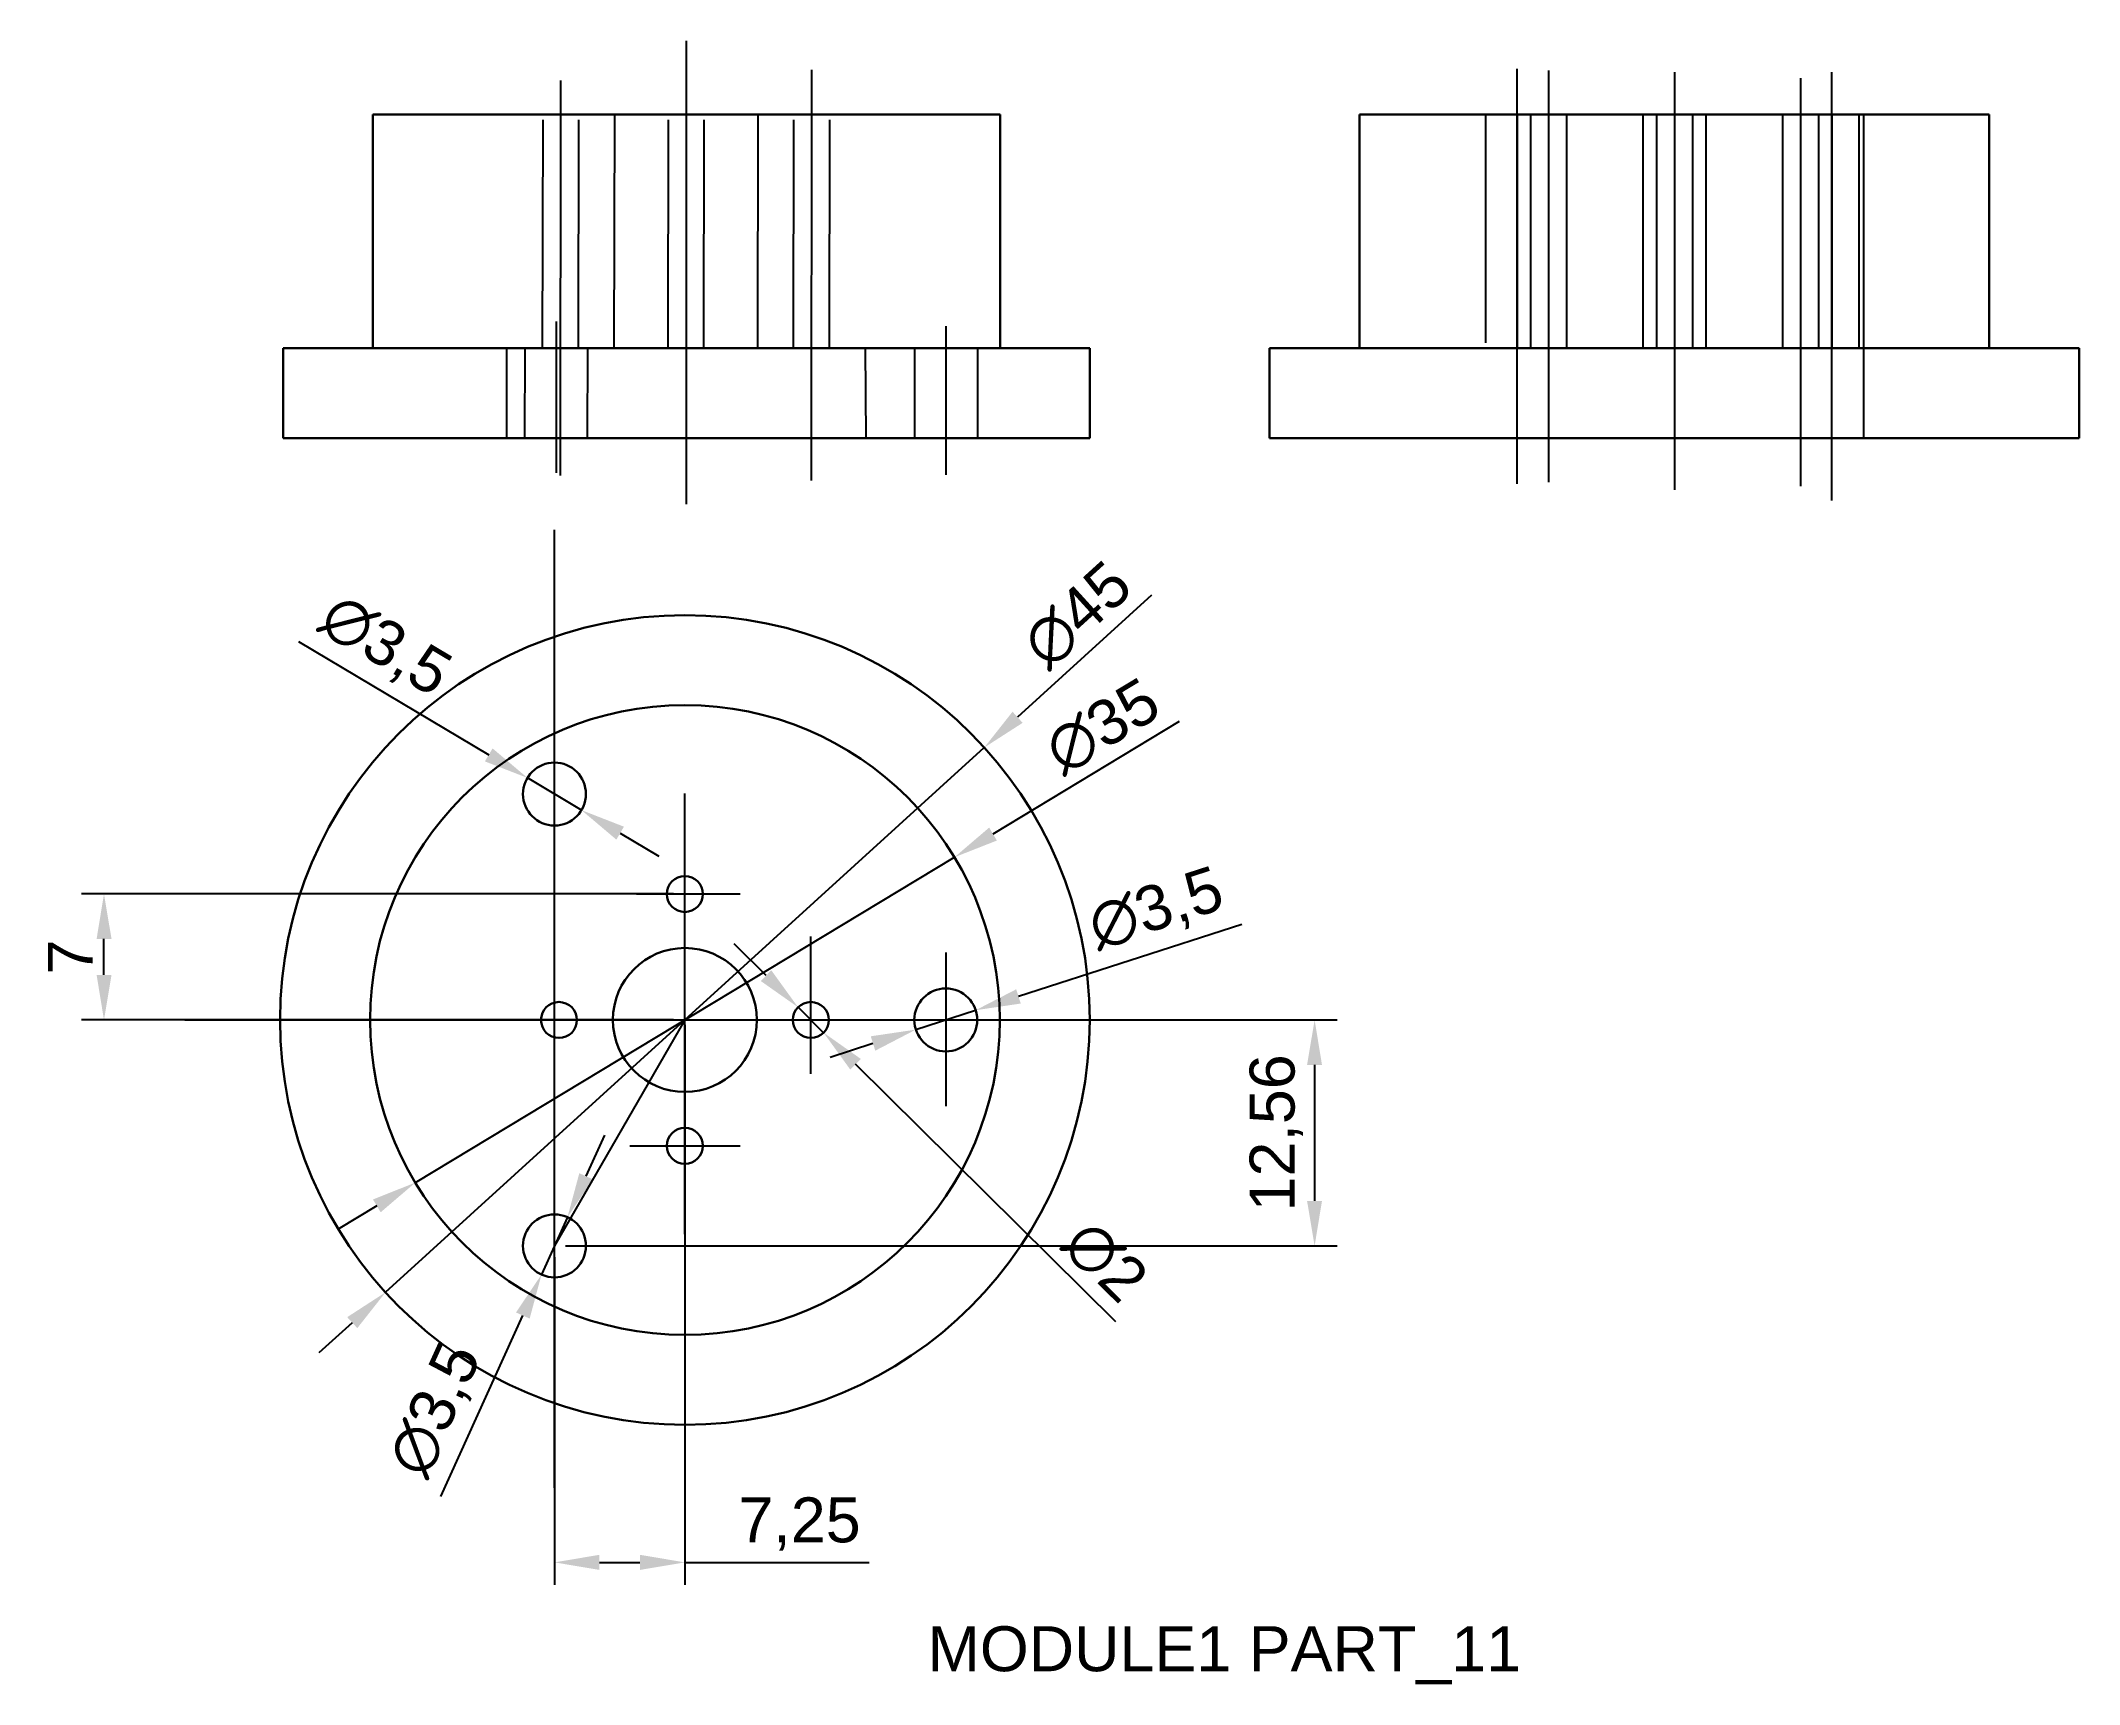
# Model space of a CAD drawing. Header units: millimetres. Extents: x 2871 to 2984, y 1732 to 1823.
import ezdxf

# ---------------------------------------------------------------- set-up
doc = ezdxf.new("R2010")
doc.units = ezdxf.units.MM
doc.linetypes.add('CENTER', pattern=[50.8, 31.75, -6.35, 6.35, -6.35])
doc.linetypes.add('DASHED', pattern=[19.05, 12.7, -6.35])
doc.styles.get("Standard").update_dxf_attribs({"font": 'arial.ttf'})
doc.dimstyles.new('ISO-25', dxfattribs={"dimtxt": 2.5, "dimasz": 2.5, "dimexe": 1.25, "dimexo": 0.625, "dimtad": 1, "dimtxsty": 'Standard', "dimcen": 2.5, "dimadec": 0, "dimazin": 0, "dimtfac": 1, "dimtmove": 0, "dimatfit": 3, "dimfxl": 1, "dimarcsym": 0})

# ---------------------------------------------------------------- blocks, each defined once
blk = doc.blocks.new('*D2')
at = {"color": 0, "lineweight": -2, "transparency": 16777216}
for p, q in [((2932.58, 1792.32), (2925.13, 1785.54)), ((2890, 1753.58), (2923.28, 1783.86)), ((2888.15, 1751.89), (2886.3, 1750.21))]:
    blk.add_line(p, q, dxfattribs=at)
at = {"color": 0, "transparency": 16777216}
for points in [[(2924.85, 1785.85), (2925.41, 1785.23), (2923.28, 1783.86)], [(2887.87, 1752.2), (2888.43, 1751.59), (2890, 1753.58)]]:
    blk.add_solid(points, dxfattribs=at)
at = {"layer": 'Defpoints', "color": 0, "transparency": 16777216}
for p in [(2923.28, 1783.86, 5), (2890, 1753.58, 5)]:
    blk.add_point(p, dxfattribs=at)
at = {"color": 0, "transparency": 16777216, "insert": (2928.45, 1791.23), "char_height": 2.5, "attachment_point": 5, "rotation": 42.2934}
blk.add_mtext('∅45', dxfattribs=at)
blk = doc.blocks.new('*D3')
at = {"color": 0, "lineweight": -2, "transparency": 16777216}
for p, q in [((2934.11, 1785.3), (2923.76, 1779.05)), ((2891.66, 1759.68), (2921.62, 1777.76)), ((2889.52, 1758.38), (2887.37, 1757.09))]:
    blk.add_line(p, q, dxfattribs=at)
at = {"color": 0, "transparency": 16777216}
for points in [[(2923.55, 1779.41), (2923.98, 1778.69), (2921.62, 1777.76)], [(2889.3, 1758.74), (2889.73, 1758.03), (2891.66, 1759.68)]]:
    blk.add_solid(points, dxfattribs=at)
at = {"layer": 'Defpoints', "color": 0, "transparency": 16777216}
for p in [(2921.62, 1777.76, 5), (2891.66, 1759.68, 5)]:
    blk.add_point(p, dxfattribs=at)
at = {"color": 0, "transparency": 16777216, "insert": (2929.85, 1785.03), "char_height": 2.5, "attachment_point": 5, "rotation": 31.1103}
blk.add_mtext('∅35', dxfattribs=at)
blk = doc.blocks.new('*D4')
at = {"color": 0, "lineweight": -2, "transparency": 16777216}
for p, q in [((2885.16, 1789.75), (2895.74, 1783.45)), ((2900.89, 1780.38), (2897.89, 1782.17)), ((2903.04, 1779.1), (2905.19, 1777.82))]:
    blk.add_line(p, q, dxfattribs=at)
at = {"color": 0, "transparency": 16777216}
for points in [[(2895.95, 1783.81), (2895.52, 1783.09), (2897.89, 1782.17)], [(2903.25, 1779.46), (2902.83, 1778.74), (2900.89, 1780.38)]]:
    blk.add_solid(points, dxfattribs=at)
at = {"layer": 'Defpoints', "color": 0, "transparency": 16777216}
for p in [(2897.89, 1782.17, 5), (2900.89, 1780.38, 5)]:
    blk.add_point(p, dxfattribs=at)
at = {"color": 0, "transparency": 16777216, "insert": (2889.94, 1789.43), "char_height": 2.5, "attachment_point": 5, "rotation": 329.2071}
blk.add_mtext('∅3,5', dxfattribs=at)
blk = doc.blocks.new('*D5')
at = {"color": 0, "lineweight": -2, "transparency": 16777216}
for p, q in [((2901.15, 1760.03), (2902.18, 1762.31)), ((2900.11, 1757.75), (2898.67, 1754.57)), ((2893.07, 1742.24), (2897.63, 1752.29))]:
    blk.add_line(p, q, dxfattribs=at)
at = {"color": 0, "transparency": 16777216}
for points in [[(2900.77, 1760.2), (2901.52, 1759.86), (2900.11, 1757.75)], [(2897.25, 1752.46), (2898.01, 1752.12), (2898.67, 1754.57)]]:
    blk.add_solid(points, dxfattribs=at)
at = {"layer": 'Defpoints', "color": 0, "transparency": 16777216}
for p in [(2900.11, 1757.75, 5), (2898.67, 1754.57, 5)]:
    blk.add_point(p, dxfattribs=at)
at = {"color": 0, "transparency": 16777216, "insert": (2892.86, 1747.02), "char_height": 2.5, "attachment_point": 5, "rotation": 65.5852}
blk.add_mtext('∅3,5', dxfattribs=at)
blk = doc.blocks.new('*D6')
at = {"color": 0, "lineweight": -2, "transparency": 16777216}
for p, q in [((2937.59, 1774.03), (2925.18, 1770.02)), ((2919.47, 1768.18), (2922.8, 1769.26)), ((2917.09, 1767.41), (2914.72, 1766.64))]:
    blk.add_line(p, q, dxfattribs=at)
at = {"color": 0, "transparency": 16777216}
for points in [[(2925.05, 1770.42), (2925.31, 1769.63), (2922.8, 1769.26)], [(2916.97, 1767.81), (2917.22, 1767.01), (2919.47, 1768.18)]]:
    blk.add_solid(points, dxfattribs=at)
at = {"layer": 'Defpoints', "color": 0, "transparency": 16777216}
for p in [(2922.8, 1769.26, 5), (2919.47, 1768.18, 5)]:
    blk.add_point(p, dxfattribs=at)
at = {"color": 0, "transparency": 16777216, "insert": (2932.86, 1774.78), "char_height": 2.5, "attachment_point": 5, "rotation": 17.899}
blk.add_mtext('∅3,5', dxfattribs=at)
blk = doc.blocks.new('*D7')
at = {"color": 0, "lineweight": -2, "transparency": 16777216}
for p, q in [((2911.15, 1771.18), (2909.37, 1772.94)), ((2912.93, 1769.42), (2914.35, 1768.01)), ((2930.6, 1751.93), (2916.13, 1766.26))]:
    blk.add_line(p, q, dxfattribs=at)
at = {"color": 0, "transparency": 16777216}
for points in [[(2911.44, 1771.48), (2910.86, 1770.88), (2912.93, 1769.42)], [(2916.42, 1766.55), (2915.83, 1765.96), (2914.35, 1768.01)]]:
    blk.add_solid(points, dxfattribs=at)
at = {"layer": 'Defpoints', "color": 0, "transparency": 16777216}
for p in [(2912.93, 1769.42, 5), (2914.35, 1768.01, 5)]:
    blk.add_point(p, dxfattribs=at)
at = {"color": 0, "transparency": 16777216, "insert": (2930, 1755.3), "char_height": 2.5, "attachment_point": 5, "rotation": 315.2941}
blk.add_mtext('∅2', dxfattribs=at)
blk = doc.blocks.new('*D11')
at = {"color": 0, "lineweight": -2, "transparency": 16777216}
for p, q in [((2906.01, 1775.72), (2873.1, 1775.72)), ((2874.35, 1771.22), (2874.35, 1773.22)), ((2906.01, 1768.72), (2873.1, 1768.72))]:
    blk.add_line(p, q, dxfattribs=at)
at = {"color": 0, "transparency": 16777216}
for points in [[(2873.94, 1773.22), (2874.77, 1773.22), (2874.35, 1775.72)], [(2873.94, 1771.22), (2874.77, 1771.22), (2874.35, 1768.72)]]:
    blk.add_solid(points, dxfattribs=at)
at = {"layer": 'Defpoints', "color": 0, "transparency": 16777216}
for p in [(2874.35, 1775.72), (2906.64, 1775.72, 5), (2906.64, 1768.72, 5)]:
    blk.add_point(p, dxfattribs=at)
at = {"color": 0, "transparency": 16777216, "insert": (2872.48, 1772.22), "char_height": 2.5, "attachment_point": 5, "rotation": 90}
blk.add_mtext('7', dxfattribs=at)
blk = doc.blocks.new('*D12')
at = {"color": 0, "lineweight": -2, "transparency": 16777216}
for p, q in [((2907.26, 1768.72), (2942.89, 1768.72)), ((2941.64, 1766.22), (2941.64, 1758.66)), ((2900.01, 1756.16), (2942.89, 1756.16))]:
    blk.add_line(p, q, dxfattribs=at)
at = {"color": 0, "transparency": 16777216}
for points in [[(2941.22, 1766.22), (2942.05, 1766.22), (2941.64, 1768.72)], [(2941.22, 1758.66), (2942.05, 1758.66), (2941.64, 1756.16)]]:
    blk.add_solid(points, dxfattribs=at)
at = {"layer": 'Defpoints', "color": 0, "transparency": 16777216}
for p in [(2906.64, 1768.72), (2899.39, 1756.16), (2941.64, 1756.16)]:
    blk.add_point(p, dxfattribs=at)
at = {"color": 0, "transparency": 16777216, "insert": (2939.51, 1762.44), "char_height": 2.5, "attachment_point": 5, "rotation": 90}
blk.add_mtext('12,56', dxfattribs=at)
blk = doc.blocks.new('*D13')
at = {"color": 0, "lineweight": -2, "transparency": 16777216}
for p, q in [((2906.64, 1768.44), (2906.64, 1737.32)), ((2899.39, 1755.53), (2899.39, 1737.32)), ((2901.89, 1738.57), (2904.14, 1738.57)), ((2906.64, 1738.57), (2916.88, 1738.57))]:
    blk.add_line(p, q, dxfattribs=at)
at = {"color": 0, "transparency": 16777216}
for points in [[(2901.89, 1738.99), (2901.89, 1738.15), (2899.39, 1738.57)], [(2904.14, 1738.99), (2904.14, 1738.15), (2906.64, 1738.57)]]:
    blk.add_solid(points, dxfattribs=at)
at = {"layer": 'Defpoints', "color": 0, "transparency": 16777216}
for p in [(2906.64, 1769.06, 5), (2899.39, 1756.16), (2906.64, 1738.57)]:
    blk.add_point(p, dxfattribs=at)
at = {"color": 0, "transparency": 16777216, "insert": (2913.01, 1740.7), "char_height": 2.5, "attachment_point": 5}
blk.add_mtext('7,25', dxfattribs=at)

msp = doc.modelspace()

# ---------------------------------------------------------------- linework, layer by layer
at = {"linetype": 'CENTER', "ltscale": 5}
msp.add_line((2906.723, 1797.383, 3.626), (2906.723, 1823.141, 3.626), dxfattribs=at)
for p, q in [((2899.721, 1798.98, 3.664), (2899.749, 1820.938, 3.199)), ((2913.682, 1798.708, 4.298), (2913.697, 1821.526, 4.054)), ((2952.889, 1798.523, 5), (2952.889, 1821.573, 5)), ((2954.639, 1821.488, 5), (2954.639, 1798.608, 5)), ((2961.639, 1821.402, 5), (2961.639, 1798.183, 5)), ((2968.639, 1821.062, 5), (2968.639, 1798.383, 5)), ((2970.389, 1797.587, 5), (2970.389, 1821.402, 5)), ((2952.889, 1819.049, 5), (2952.889, 1806.049, 5)), ((2953.639, 1819.049, 5), (2953.639, 1806.049, 5)), ((2954.639, 1819.049, 5), (2954.639, 1806.049, 5)), ((2954.639, 1819.049, 5), (2954.639, 1806.049, 5)), ((2955.639, 1819.049, 5), (2955.639, 1806.049, 5)), ((2959.889, 1819.049, 5), (2959.889, 1806.049, 5)), ((2960.639, 1819.049, 5), (2960.639, 1806.049, 5)), ((2961.639, 1819.049, 5), (2961.639, 1806.049, 5)), ((2962.639, 1819.049, 5), (2962.639, 1806.049, 5)), ((2963.389, 1819.049, 5), (2963.389, 1806.049, 5)), ((2967.639, 1819.049, 5), (2967.639, 1806.049, 5)), ((2968.639, 1819.049, 5), (2968.639, 1806.049, 5)), ((2968.639, 1819.049, 5), (2968.639, 1806.049, 5)), ((2969.639, 1819.049, 5), (2969.639, 1806.049, 5)), ((2970.389, 1819.049, 5), (2970.389, 1806.049, 5)), ((2971.889, 1819.049, 5), (2971.889, 1806.049, 5)), ((2972.139, 1819.049, 5), (2972.139, 1801.049, 5)), ((2916.686, 1806.049, 4.237), (2896.723, 1806.049, 3.013)), ((2899.389, 1742.712, 5), (2899.389, 1795.961, 5)), ((2906.639, 1756.82, 5), (2906.639, 1781.301, 5)), ((2909.719, 1775.717, 5), (2903.95, 1775.717, 5)), ((2913.639, 1765.729, 5), (2913.639, 1773.365, 5)), ((2921.139, 1772.467, 5), (2921.139, 1763.932, 5)), ((2878.849, 1768.717, 5), (2932.496, 1768.717, 5)), ((2906.639, 1768.717), (2899.389, 1756.16)), ((2903.575, 1761.717, 5), (2909.719, 1761.717, 5))]:
    msp.add_line(p, q)
at = {"lineweight": 30}
for p, q in [((2889.288, 1806.049, 2.558), (2889.288, 1819.049, 2.558)), ((2924.157, 1819.049, 4.695), (2889.288, 1819.049, 2.558)), ((2924.157, 1806.049, 4.695), (2924.157, 1819.049, 4.695)), ((2944.139, 1806.049, 5), (2944.139, 1819.049, 5)), ((2979.139, 1819.049, 5), (2944.139, 1819.049, 5)), ((2979.139, 1806.049, 5), (2979.139, 1819.049, 5)), ((2884.308, 1801.049, 2.253), (2884.308, 1806.049, 2.253)), ((2929.139, 1806.049, 5), (2884.308, 1806.049, 2.253)), ((2929.139, 1801.049, 5), (2929.139, 1806.049, 5)), ((2939.139, 1806.049, 5), (2939.139, 1801.049, 5)), ((2984.139, 1806.049, 5), (2939.139, 1806.049, 5)), ((2939.139, 1806.049, 5), (2944.139, 1806.049, 5)), ((2984.139, 1806.049, 5), (2979.139, 1806.049, 5)), ((2984.139, 1801.049, 5), (2984.139, 1806.049, 5)), ((2884.308, 1801.049, 2.253), (2929.139, 1801.049, 5)), ((2906.723, 1801.049, 3.626), (2916.723, 1801.049, 3.626)), ((2939.139, 1801.049, 5), (2984.139, 1801.049, 5))]:
    msp.add_line(p, q, dxfattribs=at)
at = {"linetype": 'DASHED'}
for p, q in [((2898.723, 1806.049, 3.619), (2898.753, 1819.049, 3.138)), ((2900.718, 1806.049, 3.709), (2900.745, 1819.049, 3.26)), ((2905.7, 1806.049, 3.996), (2905.727, 1819.049, 3.565)), ((2907.695, 1806.049, 4.081), (2907.719, 1819.049, 3.687)), ((2912.684, 1806.049, 4.253), (2912.7, 1819.049, 3.993)), ((2914.679, 1806.049, 4.343), (2914.693, 1819.049, 4.115)), ((2951.139, 1819.049, 5), (2951.139, 1801.049, 5)), ((2896.723, 1806.049, 3.013), (2896.723, 1801.049, 3.013)), ((2897.733, 1801.049, 3.465), (2897.757, 1806.049, 3.077)), ((2901.222, 1801.049, 3.635), (2901.243, 1806.049, 3.29)), ((2916.723, 1801.049, 3.626), (2916.686, 1806.049, 4.237)), ((2919.42, 1801.049, 4.484), (2919.425, 1806.049, 4.405)), ((2922.912, 1801.049, 4.618), (2922.912, 1806.049, 4.618))]:
    msp.add_line(p, q, dxfattribs=at)
at = {"linetype": 'DASHED', "ltscale": 5}
for p, q in [((2902.712, 1806.049, 3.8), (2902.738, 1819.049, 3.382)), ((2910.69, 1806.049, 4.162), (2910.708, 1819.049, 3.87))]:
    msp.add_line(p, q, dxfattribs=at)
at = {"linetype": 'CENTER', "ltscale": 0.9}
for p, q in [((2899.5, 1799.129, 3.184), (2899.5, 1807.537, 3.184)), ((2921.167, 1799.01, 4.542), (2921.169, 1807.274, 4.512))]:
    msp.add_line(p, q, dxfattribs=at)
at = {"ltscale": 5}
msp.add_line((2902.639, 1768.717, 5), (2902.639, 1768.733, 4.999), dxfattribs=at)
at = {"lineweight": 30}
for centre, radius in [((2906.639, 1768.717, 5), 22.5), ((2906.639, 1768.717, 5), 17.5), ((2899.389, 1781.275, 5), 1.75), ((2906.639, 1775.717, 5), 1), ((2906.639, 1768.717, 5), 4), ((2921.139, 1768.717, 5), 1.75), ((2899.639, 1768.717, 5), 1), ((2913.639, 1768.717, 5), 1), ((2906.639, 1761.717, 5), 1), ((2899.389, 1756.16, 5), 1.75)]:
    msp.add_circle(centre, radius, dxfattribs=at)

# ---------------------------------------------------------------- texts
at = {"linetype": 'DASHED', "insert": (2920.125, 1735.019), "char_height": 2.5, "attachment_point": 1}
msp.add_mtext_dynamic_manual_height_columns('MODULE1 PART_11', width=40.21784, gutter_width=12.5, heights=[0], dxfattribs=at)

# ---------------------------------------------------------------- dimensions: what is measured, and where the dimension line sits
for p1, p2, picture, middle in [((2889.995, 1753.576, 5), (2923.282, 1783.858, 5), '*D2', (2928.454, 1791.228)), ((2900.112, 1757.753, 5), (2898.665, 1754.566, 5), '*D5', (2892.859, 1747.021))]:
    dim = msp.add_diameter_dim_2p(p1=p1, p2=p2, dimstyle='ISO-25')
    dim.commit()
    dim.dimension.update_dxf_attribs({"geometry": picture, "text_midpoint": middle})
for p1, p2, picture, middle in [((2900.892, 1780.379, 5), (2897.885, 1782.171, 5), '*D4', (2888.831, 1787.566)), ((2891.656, 1759.675, 5), (2921.622, 1777.759, 5), '*D3', (2930.872, 1783.341)), ((2919.473, 1768.179, 5), (2922.804, 1769.255, 5), '*D6', (2933.529, 1772.719)), ((2912.928, 1769.421, 5), (2914.349, 1768.014, 5), '*D7', (2928.611, 1753.898))]:
    dim = msp.add_diameter_dim_2p(p1=p1, p2=p2, dimstyle='ISO-25')
    dim.commit()
    dim.dimension.update_dxf_attribs({"geometry": picture, "text_midpoint": middle, "dimtype": 163})
for base, p1, p2, picture, middle in [((2874.352, 1775.717), (2906.639, 1768.717, 5), (2906.639, 1775.717, 5), '*D11', (2872.477, 1772.217)), ((2941.637, 1756.16), (2906.639, 1768.717), (2899.389, 1756.16), '*D12', (2939.51, 1762.439))]:
    dim = msp.add_linear_dim(base=base, p1=p1, p2=p2, angle=90, dimstyle='ISO-25')
    dim.commit()
    dim.dimension.update_dxf_attribs({"geometry": picture, "text_midpoint": middle})
dim = msp.add_linear_dim(base=(2906.639, 1738.57), p1=(2899.389, 1756.16), p2=(2906.639, 1769.061, 5), dimstyle='ISO-25')
dim.commit()
dim.dimension.update_dxf_attribs({"geometry": '*D13', "text_midpoint": (2913.01, 1740.698)})

doc.saveas('drawing.dxf')
